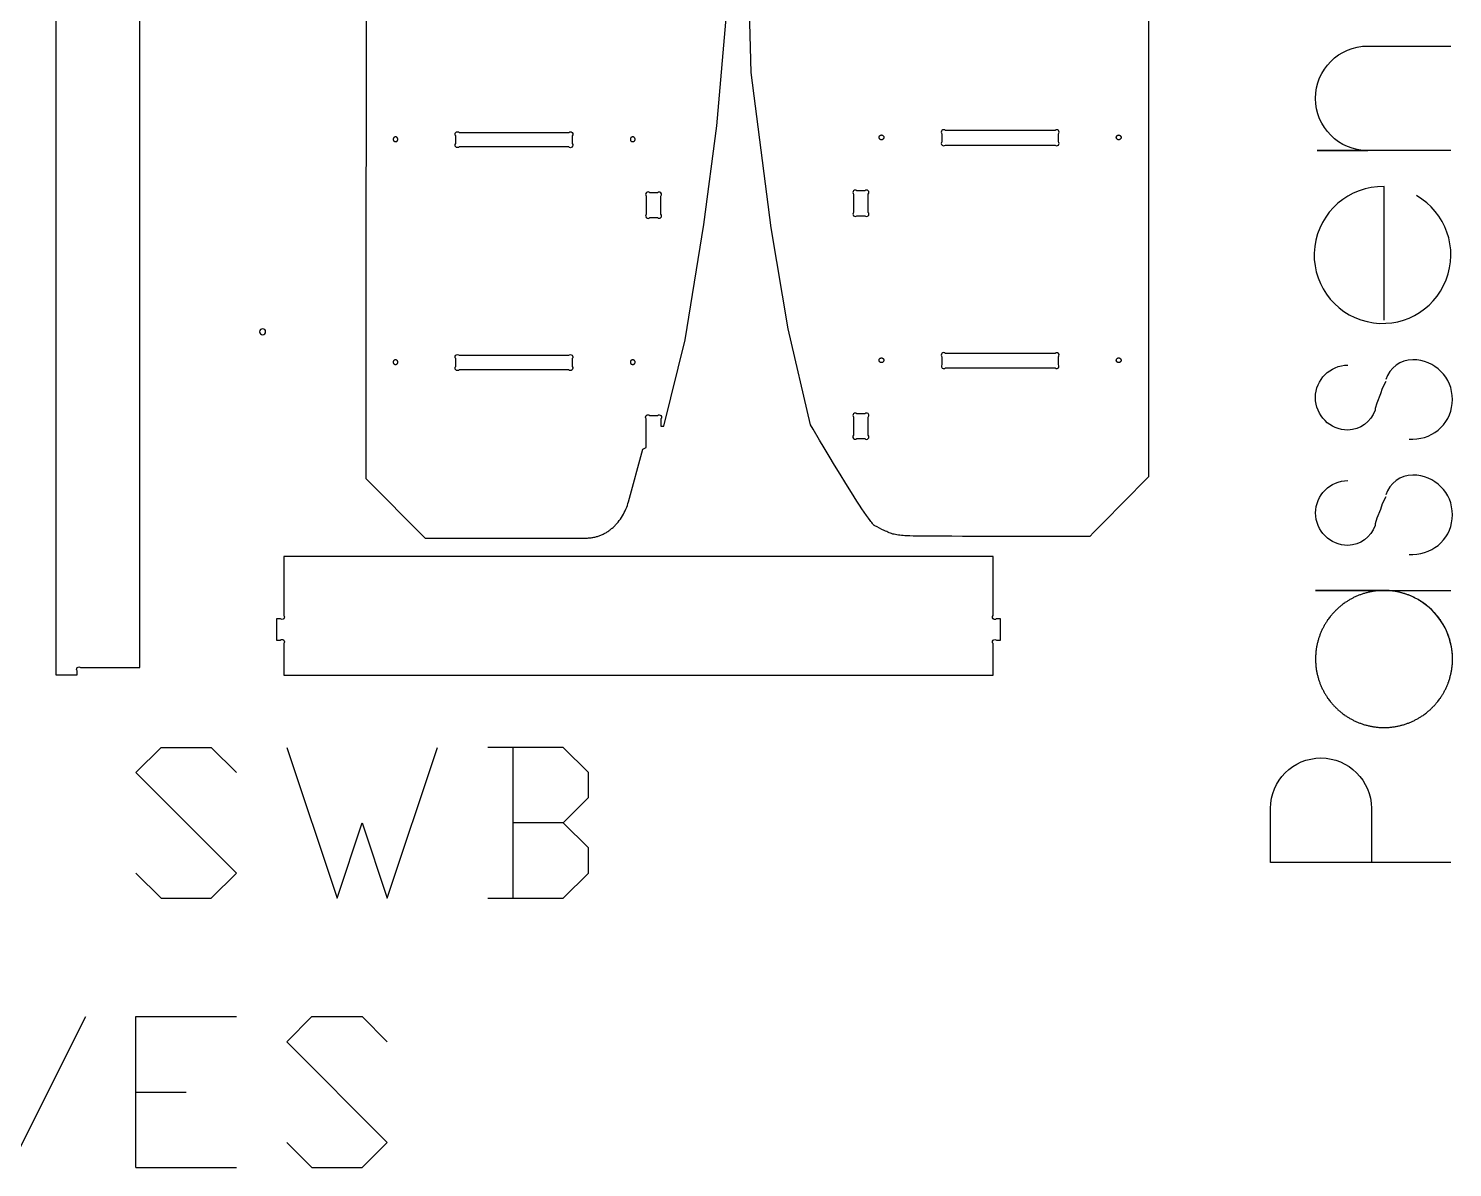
# Model space of a CAD drawing. Extents: x -1431 to 3738, y -1387 to 2467.
# Drawn here: x -151 to 1049, y 586 to 1545 of the extents above; entities that cross this region are included whole.
import ezdxf

# ---------------------------------------------------------------- set-up
doc = ezdxf.new("R2010")
doc.units = 0
doc.layers.add('DEFAULT_LAYER', color=1, linetype='CONTINUOUS')

msp = doc.modelspace()

# ---------------------------------------------------------------- linework, layer by layer
at = {"layer": 'DEFAULT_LAYER'}
for points in [[(134, 2216.4), (133.4, 1166.1), (183.5, 1116), (319.2, 1116.1), (320, 1116.1), (320.8, 1116.2), (321.6, 1116.2), (322.4, 1116.3), (323.2, 1116.4), (323.9, 1116.5), (324.7, 1116.6), (325.5, 1116.7), (326.2, 1116.9), (327, 1117.1), (327.7, 1117.3), (328.4, 1117.5), (329.2, 1117.7), (329.9, 1118), (330.6, 1118.2), (331.3, 1118.5), (332, 1118.8), (332.7, 1119.1), (333.4, 1119.4), (334.1, 1119.8), (334.7, 1120.1), (335.4, 1120.5), (336, 1120.9), (336.7, 1121.3), (337.3, 1121.7), (338, 1122.1), (338.6, 1122.6), (339.2, 1123), (339.8, 1123.5), (340.4, 1124), (341, 1124.5), (341.6, 1125), (342.2, 1125.5), (342.7, 1126.1), (343.3, 1126.6), (343.8, 1127.2), (344.9, 1128.3), (345.9, 1129.5), (346.9, 1130.8), (347.8, 1132), (348.7, 1133.4), (349.6, 1134.7), (350.4, 1136.1), (351.1, 1137.5), (351.8, 1139), (352.5, 1140.5), (353.1, 1142), (353.7, 1143.5), (354.2, 1145.1), (354.7, 1146.7), (366.7, 1191), (369.6, 1192.4), (369.6, 1216.4, -1), (372.5, 1219.3), (379.1, 1219.3, -1), (381.9, 1216.4), (381.9, 1210.4), (384.4, 1210.4), (402.3, 1282.9), (418.1, 1380), (429.1, 1463.1), (437.8, 1563.3)], [(792.3, 2218), (792.4, 1167.7, -0.000272), (743.1, 1117.5, -0.00079), (600, 1117.6), (597.3, 1117.7), (594.4, 1117.8), (591.5, 1117.9), (588.7, 1118), (587.3, 1118.1), (585.9, 1118.2), (584.5, 1118.3), (583.2, 1118.4), (581.9, 1118.6), (580.7, 1118.8), (579.5, 1119), (578.4, 1119.3), (577.3, 1119.5), (576.2, 1119.9), (575.2, 1120.2), (574.1, 1120.6), (573.1, 1121), (572.1, 1121.5), (571.1, 1122), (570, 1122.4), (568, 1123.4), (566, 1124.4), (564, 1125.5), (562, 1126.4), (561.8, 1126.5), (561.7, 1126.6), (561.3, 1126.9), (560.9, 1127.3), (560.5, 1127.8), (560, 1128.4), (559.4, 1129.1), (558.8, 1129.9), (558.1, 1130.8), (556.6, 1132.8), (555, 1135.2), (553.2, 1137.8), (551.2, 1140.7), (549.2, 1143.9), (547, 1147.2), (544.8, 1150.7), (542.5, 1154.4), (537.7, 1162), (532.9, 1169.8), (528.1, 1177.6), (523.6, 1185.1), (519.4, 1192.1), (515.6, 1198.4), (510, 1207.7), (507.9, 1211.3), (489.1, 1292.3), (474.7, 1377.2), (458, 1508.2), (450.4, 1791.6)], [(1047, 1442.3), (934.7, 1442.3), (977.2, 1442.3, -1), (977.2, 1530.4), (1047, 1530.4)], [(990.9, 1299.6), (990.9, 1412, 0.90232), (976.7, 1298.3, 0.862347), (1018.2, 1404.4)], [(992.4, 1248), (989.3, 1242), (987.8, 1237.4), (984.8, 1229.8), (983.3, 1225.3), (983.3, 1223.7, -0.313298), (960.5, 1207, -1), (960.5, 1261.7)], [(1012.1, 1199.4), (1015.1, 1199.4, 1), (1015.1, 1266.2, 0.329104), (992.4, 1249.5)], [(992.4, 1150.9), (989.3, 1144.8), (987.8, 1140.2), (984.8, 1132.7), (983.3, 1128.1), (983.3, 1126.6, -0.313298), (960.5, 1109.9, -1), (960.5, 1164.5)], [(1012.1, 1102.3), (1015.1, 1102.3, 1), (1015.1, 1169.1, 0.329104), (992.4, 1152.4)], [(1048.5, 1014.2, 0.421631), (989.3, 1071.9), (933.2, 1071.9), (1047, 1071.9)], [(1047, 842.9), (895.2, 842.9), (895.2, 888.4, -1), (980.2, 888.4), (980.2, 842.9)]]:
    msp.add_lwpolyline(points, format="xyb", dxfattribs=at)
for points in [[(-57, 1604.4), (-106.7, 1604.4, -1), (-109.6, 1607.2), (-109.6, 1610.5), (-127.6, 1610.5), (-127.6, 1604.4), (-127.6, 1007), (-127.6, 1000.9), (-109.6, 1000.9), (-109.6, 1004.2, -1), (-106.8, 1007), (-57, 1007)], [(304.3, 1445.4), (212, 1445.4, -1), (209.2, 1448.2), (209.2, 1454.8, -1), (212, 1457.7), (304.3, 1457.7, -1), (307.2, 1454.8), (307.2, 1448.2, -1)], [(713.8, 1459.3), (621.5, 1459.3, 1), (618.6, 1456.4), (618.6, 1449.8, 1), (621.5, 1447), (713.8, 1447, 1), (716.6, 1449.8), (716.6, 1456.4, 1)], [(369.6, 1404.1), (369.6, 1388.7, 1), (372.5, 1385.9), (379.1, 1385.9, 1), (381.9, 1388.7), (381.9, 1404.1, 1), (379.1, 1406.9), (372.5, 1406.9, 1)], [(547, 1387.5), (553.6, 1387.5, 1), (556.5, 1390.3), (556.5, 1405.7, 1), (553.6, 1408.5), (547, 1408.5, 1), (544.2, 1405.7), (544.2, 1390.3, 1)], [(44, 1289.8, 0.414214), (46.5, 1287.3, 0.414214), (49, 1289.8, 0.414214), (46.5, 1292.3, 0.414214)], [(621.5, 1259.3), (713.8, 1259.3, 1), (716.6, 1262.1), (716.6, 1268.7, 1), (713.8, 1271.6), (621.5, 1271.6, 1), (618.6, 1268.7), (618.6, 1262.1, 1)], [(304.3, 1257.7), (212, 1257.7, -1), (209.2, 1260.5), (209.2, 1267.2, -1), (212, 1270), (304.3, 1270, -1), (307.2, 1267.2), (307.2, 1260.5, -1)], [(547, 1199.8), (553.6, 1199.8, 1), (556.5, 1202.7), (556.5, 1218, 1), (553.6, 1220.8), (547, 1220.8, 1), (544.2, 1218), (544.2, 1202.7, 1)], [(64.3, 1100.7), (64.3, 1051, -1), (61.5, 1048.1), (58.2, 1048.1), (58.2, 1030.1), (61.5, 1030.1, -1), (64.3, 1027.3), (64.3, 1000.6), (661.7, 1000.6), (661.7, 1027.2, -1), (664.5, 1030), (667.8, 1030), (667.8, 1048), (664.5, 1048, -1), (661.7, 1050.9), (661.7, 1100.7)]]:
    msp.add_lwpolyline(points, format="xyb", close=True, dxfattribs=at)
for points in [[(156.4, 1451.9), (156.4, 1451.7), (156.4, 1451.5), (156.5, 1451.3), (156.6, 1451.1), (156.6, 1450.9), (156.7, 1450.7), (156.9, 1450.6), (157, 1450.4), (157.1, 1450.3), (157.3, 1450.2), (157.5, 1450.1), (157.6, 1450), (157.8, 1450), (158, 1449.9), (158.2, 1449.9), (158.4, 1449.9), (158.6, 1449.9), (158.8, 1449.9), (159, 1450), (159.2, 1450), (159.4, 1450.1), (159.5, 1450.2), (159.7, 1450.3), (159.8, 1450.4), (159.9, 1450.6), (160.1, 1450.7), (160.2, 1450.9), (160.2, 1451.1), (160.3, 1451.3), (160.4, 1451.5), (160.4, 1451.7), (160.4, 1451.9), (160.4, 1452.1), (160.4, 1452.3), (160.3, 1452.5), (160.2, 1452.6), (160.2, 1452.8), (160.1, 1453), (159.9, 1453.1), (159.8, 1453.3), (159.7, 1453.4), (159.5, 1453.5), (159.4, 1453.6), (159.2, 1453.7), (159, 1453.8), (158.8, 1453.8), (158.6, 1453.8), (158.4, 1453.9), (158.2, 1453.8), (158, 1453.8), (157.8, 1453.8), (157.6, 1453.7), (157.5, 1453.6), (157.3, 1453.5), (157.1, 1453.4), (157, 1453.3), (156.9, 1453.1), (156.7, 1453), (156.6, 1452.8), (156.6, 1452.6), (156.5, 1452.5), (156.4, 1452.3), (156.4, 1452.1)], [(356.2, 1451.9), (356.2, 1451.7), (356.2, 1451.5), (356.3, 1451.3), (356.3, 1451.1), (356.4, 1450.9), (356.5, 1450.7), (356.6, 1450.6), (356.7, 1450.4), (356.9, 1450.3), (357, 1450.2), (357.2, 1450.1), (357.4, 1450), (357.6, 1450), (357.8, 1449.9), (358, 1449.9), (358.2, 1449.9), (358.4, 1449.9), (358.6, 1449.9), (358.8, 1450), (358.9, 1450), (359.1, 1450.1), (359.3, 1450.2), (359.4, 1450.3), (359.6, 1450.4), (359.7, 1450.6), (359.8, 1450.7), (359.9, 1450.9), (360, 1451.1), (360.1, 1451.3), (360.1, 1451.5), (360.2, 1451.7), (360.2, 1451.9), (360.2, 1452.1), (360.1, 1452.3), (360.1, 1452.5), (360, 1452.6), (359.9, 1452.8), (359.8, 1453), (359.7, 1453.1), (359.6, 1453.3), (359.4, 1453.4), (359.3, 1453.5), (359.1, 1453.6), (358.9, 1453.7), (358.8, 1453.8), (358.6, 1453.8), (358.4, 1453.8), (358.2, 1453.9), (358, 1453.8), (357.8, 1453.8), (357.6, 1453.8), (357.4, 1453.7), (357.2, 1453.6), (357, 1453.5), (356.9, 1453.4), (356.7, 1453.3), (356.6, 1453.1), (356.5, 1453), (356.4, 1452.8), (356.3, 1452.6), (356.3, 1452.5), (356.2, 1452.3), (356.2, 1452.1)], [(569.7, 1453.5), (569.6, 1453.3), (569.6, 1453.1), (569.6, 1452.9), (569.5, 1452.7), (569.4, 1452.5), (569.3, 1452.3), (569.2, 1452.2), (569.1, 1452), (568.9, 1451.9), (568.8, 1451.8), (568.6, 1451.7), (568.4, 1451.6), (568.3, 1451.5), (568.1, 1451.5), (567.9, 1451.5), (567.7, 1451.5), (567.5, 1451.5), (567.3, 1451.5), (567.1, 1451.5), (566.9, 1451.6), (566.7, 1451.7), (566.5, 1451.8), (566.4, 1451.9), (566.2, 1452), (566.1, 1452.2), (566, 1452.3), (565.9, 1452.5), (565.8, 1452.7), (565.7, 1452.9), (565.7, 1453.1), (565.7, 1453.3), (565.7, 1453.5), (565.7, 1453.7), (565.7, 1453.9), (565.7, 1454.1), (565.8, 1454.2), (565.9, 1454.4), (566, 1454.6), (566.1, 1454.7), (566.2, 1454.9), (566.4, 1455), (566.5, 1455.1), (566.7, 1455.2), (566.9, 1455.3), (567.1, 1455.4), (567.3, 1455.4), (567.5, 1455.4), (567.7, 1455.5), (567.9, 1455.4), (568.1, 1455.4), (568.3, 1455.4), (568.4, 1455.3), (568.6, 1455.2), (568.8, 1455.1), (568.9, 1455), (569.1, 1454.9), (569.2, 1454.7), (569.3, 1454.6), (569.4, 1454.4), (569.5, 1454.2), (569.6, 1454.1), (569.6, 1453.9), (569.6, 1453.7)], [(769.4, 1453.5), (769.4, 1453.3), (769.4, 1453.1), (769.3, 1452.9), (769.3, 1452.7), (769.2, 1452.5), (769.1, 1452.3), (769, 1452.2), (768.8, 1452), (768.7, 1451.9), (768.5, 1451.8), (768.4, 1451.7), (768.2, 1451.6), (768, 1451.5), (767.8, 1451.5), (767.6, 1451.5), (767.4, 1451.5), (767.2, 1451.5), (767, 1451.5), (766.8, 1451.5), (766.6, 1451.6), (766.5, 1451.7), (766.3, 1451.8), (766.1, 1451.9), (766, 1452), (765.9, 1452.2), (765.8, 1452.3), (765.7, 1452.5), (765.6, 1452.7), (765.5, 1452.9), (765.5, 1453.1), (765.4, 1453.3), (765.4, 1453.5), (765.4, 1453.7), (765.5, 1453.9), (765.5, 1454.1), (765.6, 1454.2), (765.7, 1454.4), (765.8, 1454.6), (765.9, 1454.7), (766, 1454.9), (766.1, 1455), (766.3, 1455.1), (766.5, 1455.2), (766.6, 1455.3), (766.8, 1455.4), (767, 1455.4), (767.2, 1455.4), (767.4, 1455.5), (767.6, 1455.4), (767.8, 1455.4), (768, 1455.4), (768.2, 1455.3), (768.4, 1455.2), (768.5, 1455.1), (768.7, 1455), (768.8, 1454.9), (769, 1454.7), (769.1, 1454.6), (769.2, 1454.4), (769.3, 1454.2), (769.3, 1454.1), (769.4, 1453.9), (769.4, 1453.7)], [(156.4, 1264.2), (156.4, 1264), (156.4, 1263.8), (156.5, 1263.6), (156.6, 1263.4), (156.6, 1263.2), (156.7, 1263.1), (156.9, 1262.9), (157, 1262.8), (157.1, 1262.7), (157.3, 1262.5), (157.5, 1262.4), (157.6, 1262.4), (157.8, 1262.3), (158, 1262.2), (158.2, 1262.2), (158.4, 1262.2), (158.6, 1262.2), (158.8, 1262.2), (159, 1262.3), (159.2, 1262.4), (159.4, 1262.4), (159.5, 1262.5), (159.7, 1262.7), (159.8, 1262.8), (159.9, 1262.9), (160.1, 1263.1), (160.2, 1263.2), (160.2, 1263.4), (160.3, 1263.6), (160.4, 1263.8), (160.4, 1264), (160.4, 1264.2), (160.4, 1264.4), (160.4, 1264.6), (160.3, 1264.8), (160.2, 1265), (160.2, 1265.2), (160.1, 1265.3), (159.9, 1265.5), (159.8, 1265.6), (159.7, 1265.7), (159.5, 1265.9), (159.4, 1266), (159.2, 1266), (159, 1266.1), (158.8, 1266.2), (158.6, 1266.2), (158.4, 1266.2), (158.2, 1266.2), (158, 1266.2), (157.8, 1266.1), (157.6, 1266), (157.5, 1266), (157.3, 1265.9), (157.1, 1265.7), (157, 1265.6), (156.9, 1265.5), (156.7, 1265.3), (156.6, 1265.2), (156.6, 1265), (156.5, 1264.8), (156.4, 1264.6), (156.4, 1264.4)], [(356.2, 1264.2), (356.2, 1264), (356.2, 1263.8), (356.3, 1263.6), (356.3, 1263.4), (356.4, 1263.2), (356.5, 1263.1), (356.6, 1262.9), (356.7, 1262.8), (356.9, 1262.7), (357, 1262.5), (357.2, 1262.4), (357.4, 1262.4), (357.6, 1262.3), (357.8, 1262.2), (358, 1262.2), (358.2, 1262.2), (358.4, 1262.2), (358.6, 1262.2), (358.8, 1262.3), (358.9, 1262.4), (359.1, 1262.4), (359.3, 1262.5), (359.4, 1262.7), (359.6, 1262.8), (359.7, 1262.9), (359.8, 1263.1), (359.9, 1263.2), (360, 1263.4), (360.1, 1263.6), (360.1, 1263.8), (360.2, 1264), (360.2, 1264.2), (360.2, 1264.4), (360.1, 1264.6), (360.1, 1264.8), (360, 1265), (359.9, 1265.2), (359.8, 1265.3), (359.7, 1265.5), (359.6, 1265.6), (359.4, 1265.7), (359.3, 1265.9), (359.1, 1266), (358.9, 1266), (358.8, 1266.1), (358.6, 1266.2), (358.4, 1266.2), (358.2, 1266.2), (358, 1266.2), (357.8, 1266.2), (357.6, 1266.1), (357.4, 1266), (357.2, 1266), (357, 1265.9), (356.9, 1265.7), (356.7, 1265.6), (356.6, 1265.5), (356.5, 1265.3), (356.4, 1265.2), (356.3, 1265), (356.3, 1264.8), (356.2, 1264.6), (356.2, 1264.4)], [(569.7, 1265.8), (569.6, 1265.6), (569.6, 1265.4), (569.6, 1265.2), (569.5, 1265), (569.4, 1264.8), (569.3, 1264.7), (569.2, 1264.5), (569.1, 1264.4), (568.9, 1264.3), (568.8, 1264.1), (568.6, 1264), (568.4, 1264), (568.3, 1263.9), (568.1, 1263.8), (567.9, 1263.8), (567.7, 1263.8), (567.5, 1263.8), (567.3, 1263.8), (567.1, 1263.9), (566.9, 1264), (566.7, 1264), (566.5, 1264.1), (566.4, 1264.3), (566.2, 1264.4), (566.1, 1264.5), (566, 1264.7), (565.9, 1264.8), (565.8, 1265), (565.7, 1265.2), (565.7, 1265.4), (565.7, 1265.6), (565.7, 1265.8), (565.7, 1266), (565.7, 1266.2), (565.7, 1266.4), (565.8, 1266.6), (565.9, 1266.7), (566, 1266.9), (566.1, 1267.1), (566.2, 1267.2), (566.4, 1267.3), (566.5, 1267.5), (566.7, 1267.6), (566.9, 1267.6), (567.1, 1267.7), (567.3, 1267.8), (567.5, 1267.8), (567.7, 1267.8), (567.9, 1267.8), (568.1, 1267.8), (568.3, 1267.7), (568.4, 1267.6), (568.6, 1267.6), (568.8, 1267.5), (568.9, 1267.3), (569.1, 1267.2), (569.2, 1267.1), (569.3, 1266.9), (569.4, 1266.7), (569.5, 1266.6), (569.6, 1266.4), (569.6, 1266.2), (569.6, 1266)], [(769.4, 1265.8), (769.4, 1265.6), (769.4, 1265.4), (769.3, 1265.2), (769.3, 1265), (769.2, 1264.8), (769.1, 1264.7), (769, 1264.5), (768.8, 1264.4), (768.7, 1264.3), (768.5, 1264.1), (768.4, 1264), (768.2, 1264), (768, 1263.9), (767.8, 1263.8), (767.6, 1263.8), (767.4, 1263.8), (767.2, 1263.8), (767, 1263.8), (766.8, 1263.9), (766.6, 1264), (766.5, 1264), (766.3, 1264.1), (766.1, 1264.3), (766, 1264.4), (765.9, 1264.5), (765.8, 1264.7), (765.7, 1264.8), (765.6, 1265), (765.5, 1265.2), (765.5, 1265.4), (765.4, 1265.6), (765.4, 1265.8), (765.4, 1266), (765.5, 1266.2), (765.5, 1266.4), (765.6, 1266.6), (765.7, 1266.7), (765.8, 1266.9), (765.9, 1267.1), (766, 1267.2), (766.1, 1267.3), (766.3, 1267.5), (766.5, 1267.6), (766.6, 1267.6), (766.8, 1267.7), (767, 1267.8), (767.2, 1267.8), (767.4, 1267.8), (767.6, 1267.8), (767.8, 1267.8), (768, 1267.7), (768.2, 1267.6), (768.4, 1267.6), (768.5, 1267.5), (768.7, 1267.3), (768.8, 1267.2), (769, 1267.1), (769.1, 1266.9), (769.2, 1266.7), (769.3, 1266.6), (769.3, 1266.4), (769.4, 1266.2), (769.4, 1266)], [(1048.5, 1014.2), (1048.5, 1015), (1048.5, 1015.7), (1048.5, 1016.5), (1048.5, 1017.2), (1048.4, 1017.9), (1048.4, 1018.7), (1048.3, 1019.4), (1048.2, 1020.1), (1048.2, 1020.9), (1048.1, 1021.6), (1048, 1022.3), (1047.9, 1023), (1047.8, 1023.7), (1047.6, 1024.5), (1047.5, 1025.2), (1047.4, 1025.9), (1047.2, 1026.6), (1047.1, 1027.3), (1046.9, 1028), (1046.7, 1028.7), (1046.5, 1029.3), (1046.4, 1030), (1046.2, 1030.7), (1046, 1031.4), (1045.7, 1032.1), (1045.5, 1032.7), (1045.3, 1033.4), (1045, 1034.1), (1044.8, 1034.7), (1044.5, 1035.4), (1044.3, 1036), (1044, 1036.7), (1043.7, 1037.3), (1043.4, 1038), (1043.2, 1038.6), (1042.9, 1039.3), (1042.5, 1039.9), (1042.2, 1040.5), (1041.9, 1041.1), (1041.6, 1041.7), (1041.2, 1042.4), (1040.9, 1043), (1040.6, 1043.6), (1040.2, 1044.2), (1039.8, 1044.7), (1039.5, 1045.3), (1039.1, 1045.9), (1038.7, 1046.5), (1038.3, 1047.1), (1037.9, 1047.6), (1037.5, 1048.2), (1037.1, 1048.8), (1036.7, 1049.3), (1036.2, 1049.9), (1035.8, 1050.4), (1035.4, 1050.9), (1034.9, 1051.5), (1034.5, 1052), (1034, 1052.5), (1033.6, 1053), (1033.1, 1053.5), (1032.6, 1054), (1032.1, 1054.5), (1031.6, 1055), (1031.2, 1055.5), (1030.7, 1056), (1030.2, 1056.5), (1029.6, 1056.9), (1029.1, 1057.4), (1028.6, 1057.9), (1028.1, 1058.3), (1027.6, 1058.8), (1027, 1059.2), (1026.5, 1059.6), (1025.9, 1060.1), (1025.4, 1060.5), (1024.8, 1060.9), (1024.3, 1061.3), (1023.7, 1061.7), (1023.1, 1062.1), (1022.5, 1062.5), (1022, 1062.8), (1021.4, 1063.2), (1020.8, 1063.6), (1020.2, 1063.9), (1019.6, 1064.3), (1019, 1064.6), (1018.4, 1065), (1017.7, 1065.3), (1017.1, 1065.6), (1016.5, 1065.9), (1015.9, 1066.2), (1015.2, 1066.5), (1014.6, 1066.8), (1014, 1067.1), (1013.3, 1067.4), (1012.7, 1067.7), (1012, 1067.9), (1011.4, 1068.2), (1010.7, 1068.4), (1010, 1068.7), (1009.4, 1068.9), (1008.7, 1069.1), (1008, 1069.3), (1007.3, 1069.5), (1006.7, 1069.7), (1006, 1069.9), (1005.3, 1070.1), (1004.6, 1070.3), (1003.9, 1070.5), (1003.2, 1070.6), (1002.5, 1070.8), (1001.8, 1070.9), (1001.1, 1071), (1000.4, 1071.2), (999.6, 1071.3), (998.9, 1071.4), (998.2, 1071.5), (997.5, 1071.6), (996.8, 1071.6), (996, 1071.7), (995.3, 1071.8), (994.6, 1071.8), (993.8, 1071.9), (993.1, 1071.9), (992.3, 1071.9), (991.6, 1071.9), (990.9, 1071.9), (990.1, 1071.9), (989.4, 1071.9), (988.6, 1071.9), (987.9, 1071.9), (987.2, 1071.8), (986.4, 1071.8), (985.7, 1071.7), (985, 1071.6), (984.2, 1071.6), (983.5, 1071.5), (982.8, 1071.4), (982.1, 1071.3), (981.4, 1071.2), (980.6, 1071), (979.9, 1070.9), (979.2, 1070.8), (978.5, 1070.6), (977.8, 1070.5), (977.1, 1070.3), (976.4, 1070.1), (975.8, 1069.9), (975.1, 1069.7), (974.4, 1069.5), (973.7, 1069.3), (973, 1069.1), (972.4, 1068.9), (971.7, 1068.7), (971, 1068.4), (970.4, 1068.2), (969.7, 1067.9), (969.1, 1067.7), (968.4, 1067.4), (967.8, 1067.1), (967.1, 1066.8), (966.5, 1066.5), (965.8, 1066.2), (965.2, 1065.9), (964.6, 1065.6), (964, 1065.3), (963.4, 1065), (962.8, 1064.6), (962.1, 1064.3), (961.5, 1063.9), (960.9, 1063.6), (960.4, 1063.2), (959.8, 1062.8), (959.2, 1062.5), (958.6, 1062.1), (958, 1061.7), (957.5, 1061.3), (956.9, 1060.9), (956.3, 1060.5), (955.8, 1060.1), (955.2, 1059.6), (954.7, 1059.2), (954.2, 1058.8), (953.6, 1058.3), (953.1, 1057.9), (952.6, 1057.4), (952.1, 1056.9), (951.6, 1056.5), (951.1, 1056), (950.6, 1055.5), (950.1, 1055), (949.6, 1054.5), (949.1, 1054), (948.6, 1053.5), (948.2, 1053), (947.7, 1052.5), (947.2, 1052), (946.8, 1051.5), (946.3, 1050.9), (945.9, 1050.4), (945.5, 1049.9), (945.1, 1049.3), (944.6, 1048.8), (944.2, 1048.2), (943.8, 1047.6), (943.4, 1047.1), (943, 1046.5), (942.6, 1045.9), (942.3, 1045.3), (941.9, 1044.7), (941.5, 1044.2), (941.2, 1043.6), (940.8, 1043), (940.5, 1042.4), (940.1, 1041.7), (939.8, 1041.1), (939.5, 1040.5), (939.2, 1039.9), (938.9, 1039.3), (938.6, 1038.6), (938.3, 1038), (938, 1037.3), (937.7, 1036.7), (937.4, 1036), (937.2, 1035.4), (936.9, 1034.7), (936.7, 1034.1), (936.4, 1033.4), (936.2, 1032.7), (936, 1032.1), (935.8, 1031.4), (935.6, 1030.7), (935.4, 1030), (935.2, 1029.3), (935, 1028.7), (934.8, 1028), (934.6, 1027.3), (934.5, 1026.6), (934.3, 1025.9), (934.2, 1025.2), (934.1, 1024.5), (934, 1023.7), (933.8, 1023), (933.7, 1022.3), (933.6, 1021.6), (933.5, 1020.9), (933.5, 1020.1), (933.4, 1019.4), (933.3, 1018.7), (933.3, 1017.9), (933.2, 1017.2), (933.2, 1016.5), (933.2, 1015.7), (933.2, 1015), (933.2, 1014.2), (933.2, 1013.5), (933.2, 1012.8), (933.2, 1012), (933.2, 1011.3), (933.3, 1010.5), (933.3, 1009.8), (933.4, 1009.1), (933.5, 1008.3), (933.5, 1007.6), (933.6, 1006.9), (933.7, 1006.2), (933.8, 1005.5), (934, 1004.7), (934.1, 1004), (934.2, 1003.3), (934.3, 1002.6), (934.5, 1001.9), (934.6, 1001.2), (934.8, 1000.5), (935, 999.8), (935.2, 999.1), (935.4, 998.5), (935.6, 997.8), (935.8, 997.1), (936, 996.4), (936.2, 995.7), (936.4, 995.1), (936.7, 994.4), (936.9, 993.7), (937.2, 993.1), (937.4, 992.4), (937.7, 991.8), (938, 991.1), (938.3, 990.5), (938.6, 989.9), (938.9, 989.2), (939.2, 988.6), (939.5, 988), (939.8, 987.4), (940.1, 986.7), (940.5, 986.1), (940.8, 985.5), (941.2, 984.9), (941.5, 984.3), (941.9, 983.7), (942.3, 983.2), (942.6, 982.6), (943, 982), (943.4, 981.4), (943.8, 980.9), (944.2, 980.3), (944.6, 979.7), (945.1, 979.2), (945.5, 978.6), (945.9, 978.1), (946.3, 977.6), (946.8, 977), (947.2, 976.5), (947.7, 976), (948.2, 975.5), (948.6, 974.9), (949.1, 974.4), (949.6, 973.9), (950.1, 973.5), (950.6, 973), (951.1, 972.5), (951.6, 972), (952.1, 971.5), (952.6, 971.1), (953.1, 970.6), (953.6, 970.2), (954.2, 969.7), (954.7, 969.3), (955.2, 968.9), (955.8, 968.4), (956.3, 968), (956.9, 967.6), (957.5, 967.2), (958, 966.8), (958.6, 966.4), (959.2, 966), (959.8, 965.6), (960.4, 965.3), (960.9, 964.9), (961.5, 964.6), (962.1, 964.2), (962.8, 963.9), (963.4, 963.5), (964, 963.2), (964.6, 962.9), (965.2, 962.6), (965.8, 962.2), (966.5, 961.9), (967.1, 961.7), (967.8, 961.4), (968.4, 961.1), (969.1, 960.8), (969.7, 960.6), (970.4, 960.3), (971, 960.1), (971.7, 959.8), (972.4, 959.6), (973, 959.4), (973.7, 959.2), (974.4, 958.9), (975.1, 958.7), (975.8, 958.6), (976.4, 958.4), (977.1, 958.2), (977.8, 958), (978.5, 957.9), (979.2, 957.7), (979.9, 957.6), (980.6, 957.5), (981.4, 957.3), (982.1, 957.2), (982.8, 957.1), (983.5, 957), (984.2, 956.9), (985, 956.9), (985.7, 956.8), (986.4, 956.7), (987.2, 956.7), (987.9, 956.6), (988.6, 956.6), (989.4, 956.6), (990.1, 956.6), (990.9, 956.6), (991.6, 956.6), (992.3, 956.6), (993.1, 956.6), (993.8, 956.6), (994.6, 956.7), (995.3, 956.7), (996, 956.8), (996.8, 956.9), (997.5, 956.9), (998.2, 957), (998.9, 957.1), (999.6, 957.2), (1000.4, 957.3), (1001.1, 957.5), (1001.8, 957.6), (1002.5, 957.7), (1003.2, 957.9), (1003.9, 958), (1004.6, 958.2), (1005.3, 958.4), (1006, 958.6), (1006.7, 958.7), (1007.3, 958.9), (1008, 959.2), (1008.7, 959.4), (1009.4, 959.6), (1010, 959.8), (1010.7, 960.1), (1011.4, 960.3), (1012, 960.6), (1012.7, 960.8), (1013.3, 961.1), (1014, 961.4), (1014.6, 961.7), (1015.2, 961.9), (1015.9, 962.2), (1016.5, 962.6), (1017.1, 962.9), (1017.7, 963.2), (1018.4, 963.5), (1019, 963.9), (1019.6, 964.2), (1020.2, 964.6), (1020.8, 964.9), (1021.4, 965.3), (1022, 965.6), (1022.5, 966), (1023.1, 966.4), (1023.7, 966.8), (1024.3, 967.2), (1024.8, 967.6), (1025.4, 968), (1025.9, 968.4), (1026.5, 968.9), (1027, 969.3), (1027.6, 969.7), (1028.1, 970.2), (1028.6, 970.6), (1029.1, 971.1), (1029.6, 971.5), (1030.2, 972), (1030.7, 972.5), (1031.2, 973), (1031.6, 973.5), (1032.1, 973.9), (1032.6, 974.4), (1033.1, 974.9), (1033.6, 975.5), (1034, 976), (1034.5, 976.5), (1034.9, 977), (1035.4, 977.6), (1035.8, 978.1), (1036.2, 978.6), (1036.7, 979.2), (1037.1, 979.7), (1037.5, 980.3), (1037.9, 980.9), (1038.3, 981.4), (1038.7, 982), (1039.1, 982.6), (1039.5, 983.2), (1039.8, 983.7), (1040.2, 984.3), (1040.6, 984.9), (1040.9, 985.5), (1041.2, 986.1), (1041.6, 986.7), (1041.9, 987.4), (1042.2, 988), (1042.5, 988.6), (1042.9, 989.2), (1043.2, 989.9), (1043.4, 990.5), (1043.7, 991.1), (1044, 991.8), (1044.3, 992.4), (1044.5, 993.1), (1044.8, 993.7), (1045, 994.4), (1045.3, 995.1), (1045.5, 995.7), (1045.7, 996.4), (1046, 997.1), (1046.2, 997.8), (1046.4, 998.5), (1046.5, 999.1), (1046.7, 999.8), (1046.9, 1000.5), (1047.1, 1001.2), (1047.2, 1001.9), (1047.4, 1002.6), (1047.5, 1003.3), (1047.6, 1004), (1047.8, 1004.7), (1047.9, 1005.5), (1048, 1006.2), (1048.1, 1006.9), (1048.2, 1007.6), (1048.2, 1008.3), (1048.3, 1009.1), (1048.4, 1009.8), (1048.4, 1010.5), (1048.5, 1011.3), (1048.5, 1012), (1048.5, 1012.8), (1048.5, 1013.5)]]:
    msp.add_lwpolyline(points, close=True, dxfattribs=at)
for points in [[(-60.2, 834), (-39, 812.8), (3.3, 812.8), (24.5, 834), (-60.2, 918.7), (-39, 939.8), (3.3, 939.8), (24.5, 918.7)], [(66.8, 939.8), (109.2, 812.8), (130.3, 876.3), (151.5, 812.8), (193.8, 939.8)], [(299.7, 876.3), (320.8, 897.5), (320.8, 918.7), (299.7, 939.8), (236.2, 939.8)], [(257.3, 939.8), (257.3, 812.8)], [(236.2, 812.8), (299.7, 812.8), (320.8, 834), (320.8, 855.2), (299.7, 876.3), (257.3, 876.3)], [(-229.5, 713.1), (-166, 586.1), (-102.5, 713.1)], [(-60.2, 586.1), (-60.2, 713.1), (24.5, 713.1)], [(66.8, 607.2), (88, 586.1), (130.3, 586.1), (151.5, 607.2), (66.8, 691.9), (88, 713.1), (130.3, 713.1), (151.5, 691.9)], [(-60.2, 649.6), (-17.8, 649.6)], [(-60.2, 586.1), (24.5, 586.1)]]:
    msp.add_lwpolyline(points, dxfattribs=at)

doc.saveas('drawing.dxf')
